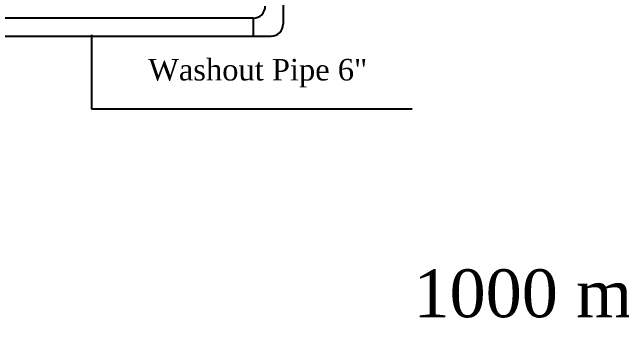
# Model space of a CAD drawing. Header units: centimetres. Extents: x 19229 to 24071, y 9487 to 14021.
# Drawn here: x 21446 to 21956, y 9487 to 9755 of the extents above; entities that cross this region are included whole.
import ezdxf

# ---------------------------------------------------------------- set-up
doc = ezdxf.new("R2010")
doc.units = ezdxf.units.CM
doc.layers.get('0').update_dxf_attribs({"linetype": 'CONTINUOUS'})
doc.styles.add('style3', font='times.ttf', dxfattribs={"height": 25})

msp = doc.modelspace()

# ---------------------------------------------------------------- linework, layer by layer
at = {"color": 7}
for p, q in [((21672.45, 9815.13), (21672.45, 9745.13)), ((21647.45, 9750.13), (21382.01, 9750.13)), ((21647.45, 9750.13), (21647.45, 9735.13)), ((21357.01, 9735.13), (21662.45, 9735.13)), ((21512.11, 9736.32), (21512.11, 9674.37)), ((21512.11, 9674.37), (21780.22, 9674.37))]:
    msp.add_line(p, q, dxfattribs=at)
for centre in [(21647.45, 9760.13), (21662.45, 9745.13)]:
    msp.add_arc(centre, 10, 270, 0, dxfattribs=at)

# ---------------------------------------------------------------- texts
at = {"color": 7, "style": 'style3'}
for s, height, p in [('Washout Pipe 6"', 18, (21559.53, 9698.05)), ('1000 m3 Steel Tank  Profile (Kufr Thulth)', 40, (21781.42, 9500.09))]:
    msp.add_text(s, height=height, dxfattribs=at).set_placement(p)

doc.saveas('drawing.dxf')
